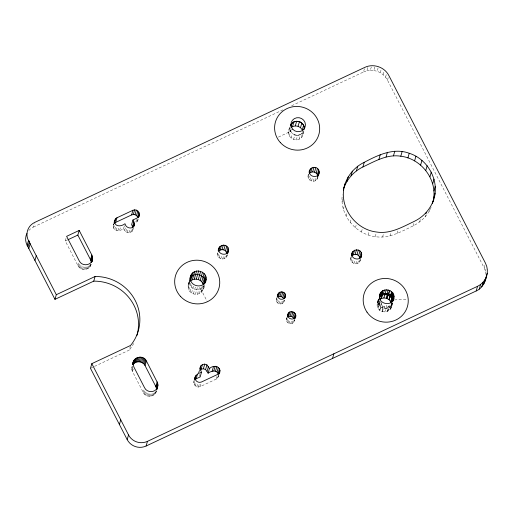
<?xml version="1.0" encoding="UTF-8"?>
<svg xmlns="http://www.w3.org/2000/svg" width="513" height="513" viewBox="0 0 513 513"><rect width="100%" height="100%" fill="white"/><g stroke="black" fill="none" stroke-linecap="round" stroke-linejoin="round"><path stroke-width="0.38" stroke-dasharray="2.56 1.92" d="M431.125 207.053C427.9 215.428 421.038 221.943 413.112 225.919C401.275 231.543 388.899 238.911 375.227 236.666C355.458 234.184 339.491 214.844 342.306 194.837M378.652 299.162C376.92 307.024 389.636 310.589 392.381 303.08M124.409 225.714L123.639 228.368C119.433 232.645 110.782 230.337 113.771 223.572M123.639 228.368C124.415 233.825 133.252 234.204 133.104 228.24M136.58 219.423L135.618 222.745L137.016 221.706L137.856 220.269L138.074 218.628M227.342 254.647C226.425 262.515 214.145 258.372 218.031 251.492M226.964 255.974L227.118 254.769M194.292 379.953C192.106 383.705 196.12 388.572 200.166 386.629L216.146 379.126L217.544 378.087L218.378 376.657L218.596 375.009M303.85 131.29C303.202 145.621 282.83 139.728 289.858 127.295M290.14 126.756L289.928 128.34L289.883 127.756M302.696 135.278L303.433 131.277M276.866 297.662C273.269 303.504 284.196 307.011 284.221 300.086M318.022 176.882C317.105 184.751 304.825 180.614 308.711 173.727M287.017 317.367C283.413 323.209 294.34 326.717 294.366 319.791M317.643 178.21L317.797 177.011M360.504 259.386C359.587 267.254 347.307 263.118 351.187 256.231M360.12 260.713L360.28 259.514M392.503 302.882C392.516 316.733 371.598 313.385 378.447 299.265M387.341 311.391L388.309 308.024C383.166 310.545 376.51 305.113 378.408 299.56L378.094 301.933L378.774 304.344L377.799 307.71M391.272 307.3L392.009 303.286M156.401 391.188C155.106 397.319 145.795 398.03 143.255 392.451L132.476 371.515L131.77 369.232L131.905 366.872M188.008 286.113L189.541 280.181C187.117 289.229 201.865 293.532 204.668 284.574C204.469 290.255 199.397 296.065 193.401 293.885C187.123 291.903 187.091 284.164 189.977 279.303M203.328 289.223L204.289 285.286M380.171 299.765L377.882 308.012M382.403 311.654L383.378 308.287C385.943 309.102 388.957 308.294 390.816 306.338L392.009 302.208M28.805 230.536A14.127 13.62 16.1 0 1 33.371 227.067L34.333 223.745M91.09 264.362C89.801 270.492 80.49 271.197 77.944 265.619L65.266 240.995L66.03 238.333M77.944 265.619L78.906 262.297M78.592 266.645L79.553 263.323M79.412 267.549L80.368 264.227M80.374 268.305L81.33 264.984M81.458 268.889L82.413 265.567M82.619 269.28L83.773 265.298M83.837 269.472L84.985 265.49M85.062 269.46L86.216 265.478M86.267 269.242L87.415 265.259M87.409 268.825L88.364 265.503M88.448 268.216L89.409 264.894M89.365 267.44L90.134 264.785M90.128 266.523L90.891 263.862M90.705 265.484L91.09 264.157M113.168 226.547L113.937 223.886M113.636 228.208L114.79 224.226M114.739 229.587L115.887 225.605M116.233 230.427L117.195 227.105M117.932 230.67L119.087 226.682M119.644 230.247L120.606 226.926M124.646 230.324L125.602 227.002M125.743 231.696L126.705 228.381M127.243 232.543L128.199 229.221M128.943 232.78L130.09 228.798M130.655 232.357L131.61 229.035M132.053 231.325L133.008 228.003M132.886 229.888L133.271 228.561M137.016 221.706L137.978 218.384M137.856 220.269L138.241 218.942M90.474 368.308L129.25 350.09L130.405 346.108M131.732 368.045L132.309 366.051M131.77 369.232L132.726 365.91M132.021 370.405L132.784 367.744M132.476 371.515L133.431 368.199M143.255 392.451L144.211 389.13M143.897 393.477L144.858 390.156M144.717 394.375L145.673 391.06M145.679 395.132L146.641 391.81M146.763 395.715L147.718 392.394M147.93 396.113L149.078 392.124M149.142 396.305L150.29 392.323M150.367 396.293L151.521 392.304M151.572 396.074L152.528 392.753M152.714 395.651L153.669 392.33M153.759 395.048L154.714 391.727M154.669 394.273L155.439 391.618M155.433 393.349L156.01 391.361M156.016 392.317L156.587 390.322M188.393 284.164L189.861 280.399M188.162 288.101L190.547 279.848M188.842 289.992L191.221 281.74M189.996 291.66L192.375 283.407M191.548 292.987L193.933 284.734M193.401 293.885L195.78 285.632M195.415 294.295L197.8 286.042M197.46 294.186L199.846 285.933M199.403 293.571L201.782 285.318M201.096 292.481L203.481 284.228M202.436 290.999L203.776 286.35M217.409 254.621L217.987 252.633M217.922 256.455L218.884 253.133M219.128 257.962L220.09 254.64M220.77 258.885L221.917 254.897M222.636 259.148L223.783 255.16M224.508 258.68L225.47 255.359M226.041 257.545L226.81 254.89M193.696 382.929L194.267 380.935M194.164 384.596L195.12 381.274M200.134 376.933L198.659 372.771L199.429 370.117M195.261 385.968L196.216 382.647M196.755 386.808L197.717 383.493M198.46 387.052L199.416 383.73M200.166 386.629L201.128 383.307M216.146 379.126L217.102 375.805M217.544 378.087L218.307 375.433M218.378 376.657L218.762 375.33M288.55 133.277L289.89 128.628M289.306 135.99L291.692 127.737M291.095 138.221L292.436 133.572M293.519 139.587L294.86 134.938L292.711 133.726L294.86 134.938L297.284 135.285M296.283 139.985L297.63 135.336L300.406 134.643L302.394 133.168M299.066 139.292L300.406 134.643L302.676 132.963L303.638 131.309M301.33 137.612L302.676 132.963M308.089 176.863L309.05 173.541M308.602 178.691L309.563 175.369M309.807 180.198L310.769 176.876M276.295 300.451L277.058 297.796M311.449 181.121L312.404 177.799M276.706 301.933L277.668 298.611M277.687 303.157L278.835 299.169M313.315 181.384L314.463 177.402M279.014 303.901L280.162 299.919M315.187 180.916L316.149 177.601M280.521 304.119L281.675 300.131M316.72 179.781L317.297 177.793M282.041 303.741L283.003 300.419M283.285 302.817L284.055 300.163M284.029 301.548L284.414 300.22M286.44 320.157L287.203 317.496M286.857 321.638L287.812 318.316M287.831 322.857L288.787 319.535M289.159 323.607L290.121 320.285M290.666 323.818L291.82 319.836M291.647 105.761L363.467 72.025L364.429 68.704M292.186 323.446L293.147 320.125M293.43 322.523L294.199 319.868M294.173 321.247L294.751 319.259M363.467 72.025L366.853 70.832L367.815 67.511M366.853 70.832L370.322 70.339L371.284 67.017M370.322 70.339L373.778 70.505L374.926 66.517M486.01 274.5L485.426 271.127L484.125 267.818L387.495 80.163C385.295 76.027 381.544 72.852 377.126 71.301L378.087 67.979M342.081 201.955L342.851 199.294M380.268 72.699L381.23 69.377M343.319 209.118L344.274 205.796M383.108 74.661L384.07 71.345M385.552 77.162L386.513 73.84M346.076 216.14L346.839 213.485M387.495 80.163L388.456 76.841M350.212 222.514L351.174 219.192M355.4 227.823L356.362 224.502M350.571 259.36L351.334 256.705M351.084 261.194L352.04 257.872M352.29 262.701L353.245 259.379M361.441 231.998L362.588 228.016M353.925 263.624L355.079 259.636M355.791 263.887L356.753 260.566M357.67 263.419L358.818 259.437M359.203 262.284L359.966 259.629M368.116 234.967L369.078 231.645M375.227 236.666L376.382 232.684M382.576 237.019L383.532 233.704M389.944 235.967L391.098 231.979M397.133 233.428L398.094 230.106M377.433 302.926L378.408 299.56M377.126 305.299L379.287 297.803M378.466 303.741L379.466 300.285M378.068 308.242L379.043 304.876L380.563 306.812L379.594 310.179M379.312 305.408L380.306 301.952M379.671 310.243L381.961 301.971L380.563 306.812M379.812 310.327L380.787 306.96L382.781 308.082L381.807 311.449M382.14 307.858L383.339 303.709M382.095 311.609L383.435 306.96M383.942 308.48L385.135 304.331M384.859 312.007L387.232 303.792M387.693 308.307L388.687 304.85M387.642 311.314L388.982 306.665M387.873 311.141L388.848 307.774L390.816 306.338M389.393 307.524L390.188 304.76M413.112 225.919L414.068 222.604M389.842 309.705L391.252 304.985M389.989 309.499L392.541 302.805M391.868 304.825L392.265 303.446M391.111 307.576L392.471 303.093M419.608 222.033L420.564 218.711M424.982 217.102L425.559 215.114M429.169 211.33L429.747 209.342M484.125 267.818L484.894 265.163M485.426 271.127L486.003 269.133M198.659 372.771L199.384 370.655M379.498 303.728L380.223 301.83M380.165 301.759L379.094 304.748M288.902 130.616L290.262 128.282M286.632 318.695L287.376 317.425M113.386 224.899L113.944 223.944M308.326 175.061L309.243 173.484M350.809 257.558L351.418 256.513M377.472 302.632L378.902 300.227M302.843 132.675L303.209 132.271M189.284 282.394L190.624 280.906M33.371 227.067L282.939 109.846M278.379 137.099L290.653 131.341L292.23 133.316L290.653 131.341L289.973 128.93L290.653 131.341M65.266 240.995L67.363 240.007M300.406 134.643L297.97 135.246M394.452 299.913L407.425 299.31M294.86 134.938L297.63 135.336M373.778 70.505L377.126 71.301M200.743 288.922L207.348 301.747M390.938 302.202L391.624 304.632M302.279 129.898L303.048 132.604M203.558 285.286L203.712 287.274M133.681 343.479A43.701 42.137 16.1 0 1 129.25 350.09"/><path stroke-width="0.77" d="M432.459 203.392C439.352 182.16 422.475 158.741 400.794 156.221C387.123 153.977 374.746 161.345 362.915 166.962C354.156 171.22 347.192 178.774 343.915 187.97C346.365 176.863 353.976 167.212 364.256 162.313C377.857 155.106 393.67 147.475 409.246 153.272C428.714 159.389 440.577 182.352 433.062 201.596M487.241 273.198L487.35 269.851L486.766 266.478L485.465 263.169L388.841 75.514C384.564 67.017 373.368 63.272 364.814 67.376L34.717 222.418A14.127 13.62 16.1 0 0 28.478 240.642L27.138 245.291L54.968 299.348L93.744 281.137L95.091 276.488A43.701 42.137 16.1 0 1 135.201 300.464A43.701 42.137 16.1 0 1 130.597 345.441L91.821 363.659L90.474 368.308L127.186 439.603A14.127 13.62 16.1 0 0 146.109 446.009L476.205 290.961C483.265 287.902 486.016 280.233 487.241 273.198L486.093 277.18M393.869 298.258C395.901 289.441 381.242 286.318 379.614 295.264C377.581 304.074 392.24 307.197 393.869 298.258L393.073 301.022M379.293 298.88L381.268 292.019L379.876 296.86L381.3 295.674L382.698 290.833L382.448 294.039L381.101 298.617L379.889 299.509M114.13 223.226C114.668 221.199 114.707 218.75 116.964 217.775L132.938 210.272C136.984 208.336 141.004 213.196 138.818 216.954M133.848 226.566L134.444 223.591L132.97 219.968L136.965 218.096L138.363 217.057L139.196 215.62M218.987 248.17C216.678 255.102 228.945 256.859 228.541 249.523C227.862 242.867 217.833 244.374 218.224 250.831M219.147 373.996C222.668 367.116 214.133 363.871 209.464 368.533L208.124 373.182C211.08 370.752 217.377 369.475 218.442 374.452M285.561 295.437C285.927 300.406 277.866 300.701 277.636 295.802C277.276 290.833 285.324 290.538 285.561 295.437L284.798 298.091M309.666 170.412C307.358 177.344 319.618 179.095 319.221 171.759C318.714 165.526 309.082 166.257 309.089 172.4M294.943 318.592C299.066 312.725 288.466 308.172 287.588 315.373M352.149 252.909C349.834 259.841 362.101 261.598 361.697 254.262C361.197 248.029 351.559 248.76 351.572 254.903M194.651 379.607C194.703 375.625 197.806 373.272 201.481 372.284L199.999 368.122L200.724 366.006L202.455 364.544L204.719 364.127L206.919 364.878L209.464 368.533M287.973 314.046C286.337 318.701 293.975 321.273 295.514 316.598M382.698 290.833L382.076 295.251L379.876 296.86M392.964 299.983C392.952 292.564 380.152 290.621 379.338 298.419M92.436 259.713L92.571 257.346L91.865 255.064L79.188 230.433L66.607 236.346L79.291 260.97C81.83 266.548 91.141 265.843 92.436 259.713L91.859 261.701M132.687 364.724C132.309 357.292 143.101 354.117 146.397 360.96L157.626 383.006L157.914 385.366L156.972 389.2M392.592 301.266L391.906 298.835L390.938 302.202L389.155 299.752L390.489 295.11L392.778 292.949L391.829 298.553L392.592 301.266L393.99 296.424M189.977 279.303C190.374 265.439 211.343 270.749 205.085 283.131M391.938 296.918L392.778 292.949L390.81 295.488M343.383 190.259L343.742 188.733M345.262 183.321C337.458 204.886 354.226 229.458 376.574 232.017C390.239 234.261 402.622 226.893 414.453 221.27C423.212 217.018 430.176 209.464 433.44 200.262M485.144 281.079L485.901 277.847M28.048 246.606L29.388 241.956L28.478 240.642L56.315 294.699L54.968 299.348M28.799 248.523L30.139 243.874L28.882 240.668M34.929 260.424L36.269 255.775M92.571 257.346L91.231 261.996L90.525 259.713L77.841 235.082L79.188 230.433M90.525 259.713L91.865 255.064M90.981 260.828L92.321 256.179M91.461 262.521L92.609 258.539M91.667 262.162L92.051 260.835M114.155 222.244L114.732 220.25M114.418 222.802L115.566 218.814M114.688 223.117L115.617 222.424L116.964 217.775M115.617 222.424L131.597 214.921L132.938 210.272M131.597 214.921L133.309 214.505L134.65 209.849M132.97 219.968L131.629 224.617L132.95 227.689M138.94 212.305L137.599 216.954L136.509 215.582L135.009 214.742L136.349 210.093M132.636 226.573L133.976 221.924M136.509 215.582L137.85 210.933M133.489 226.913L134.444 223.591M138.459 217.3L139.414 213.979M132.675 364.211L133.252 362.216M132.675 364.416L133.637 361.094M134.214 360.062L132.873 364.711C135.682 360.382 142.864 360.998 145.051 365.609L155.83 386.539L156.536 388.828L157.876 384.179M133.63 363.788L134.977 359.138M134.547 363.012L135.894 358.363M135.592 362.409L136.933 357.76M136.734 361.986L138.074 357.337M119.394 424.469L120.735 419.82M137.933 361.768L139.279 357.119M139.164 361.755L140.504 357.106M140.376 361.947L141.723 357.298M141.543 362.345L142.883 357.696M142.627 362.928L143.967 358.279M143.589 363.679L144.929 359.029M144.409 364.583L145.75 359.934M145.051 365.609L146.397 360.96M127.186 439.603L128.532 434.953L91.821 363.659M155.83 386.539L157.17 381.89M156.285 387.655L157.626 383.006M156.766 389.354L157.914 385.366M156.972 388.995L157.741 386.539M190.15 278.078L190.772 275.911M190.054 279.732L191.67 274.141M193.01 272.653L190.624 280.906C194.69 277.334 201.942 279.386 203.334 284.657M192.324 279.822L194.703 271.569M146.109 446.009L147.449 441.36L477.545 286.312C481.669 284.311 484.945 280.758 486.484 276.43M194.26 279.2L196.639 270.947M196.306 279.091L198.691 270.838M198.326 279.502L200.705 271.249M200.173 280.399L202.552 272.147M201.724 281.727L204.11 273.474M202.885 283.394L205.264 275.141M203.751 284.625L205.944 277.033M206.091 279.021L205.053 282.625C205.835 274.436 193.048 271.236 190.034 278.925M218.756 250.581L219.91 246.599M218.564 251.248L220.096 250.113L221.436 245.464M220.096 250.113L221.975 249.645L223.315 244.996M227.028 253.563L225.483 250.831L223.841 249.914L225.181 245.265M225.483 250.831L226.823 246.182M226.682 252.338L228.022 247.689M227.387 253.505L228.541 249.523M227.727 253.319L228.304 251.325M194.677 378.626L195.254 376.632M194.94 379.184L196.088 375.195M195.209 379.498L196.139 378.812L197.486 374.163M199.769 369.328L200.724 366.006M199.961 370.168L201.109 369.193L202.455 364.544M201.481 372.284L200.134 376.933L196.139 378.812M201.109 369.193L203.379 368.783L204.719 364.127M208.124 373.182L205.578 369.527L206.919 364.878M207.117 371.226L208.458 366.577M212.119 371.303L213.459 366.654M213.831 370.88L215.171 366.231M215.531 371.123L216.877 366.474M217.031 371.963L218.371 367.314M218.128 373.342L219.468 368.693M218.98 373.682L219.936 370.36M290.833 126.288L291.602 123.633L293.872 121.947L296.347 121.337M291.397 127.436L292.525 126.596L293.872 121.947L296.649 121.26L299.419 121.652L301.118 122.479M292.525 126.596L295.308 125.909L296.649 121.26M302.555 123.71L303.619 125.249L302.279 129.898L300.503 127.666L298.079 126.301L299.419 121.652L296.95 121.305M300.503 127.666L301.843 123.017M303.811 129.949L304.389 127.955M309.435 172.823L310.589 168.835M309.756 173.105L310.775 172.349L312.116 167.7M310.775 172.349L312.654 171.887L313.994 167.238M277.251 296.334L277.828 294.34M277.418 297.053L278.572 293.07M279.809 292.147L278.469 296.796L281.502 296.636L283.804 298.604L285.145 293.955M317.874 176.408L317.355 174.58L316.155 173.073L314.52 172.15L315.861 167.501M279.989 296.424L281.329 291.775M316.155 173.073L317.502 168.424M281.502 296.636L282.843 291.987M317.355 174.58L318.701 169.931M317.682 176.459L318.06 175.132M282.83 297.38L284.17 292.731M318.066 175.747L319.221 171.759M318.599 174.888L318.983 173.561M287.569 316.758L288.716 312.776M289.954 311.853L288.614 316.502L291.647 316.341L293.949 318.304L295.289 313.655M290.134 316.123L291.48 311.474M291.647 316.341L292.987 311.692M292.974 317.085L294.315 312.436M294.751 318.458L295.706 315.142M346.852 181.557L348.192 176.908M351.046 175.786L352.386 171.137M356.42 170.855L357.76 166.206M362.915 166.962L364.256 162.313M378.889 159.46L380.229 154.811M351.726 255.987L353.066 251.338M352.239 255.609L353.258 254.852L354.598 250.203M353.258 254.852L355.137 254.384L356.477 249.735M360.184 258.302L358.638 255.57L357.003 254.653L358.343 250.004M386.077 156.92L387.418 152.271M358.638 255.57L359.979 250.921M359.837 257.077L361.178 252.428M360.742 257.584L361.697 254.262M361.081 257.391L361.466 256.064M332.527 358.446L333.867 353.797M393.452 155.862L394.792 151.213M400.794 156.221L402.134 151.572M407.906 157.921L409.246 153.272M414.587 160.89L415.928 156.241M379.421 296.296L380.223 293.532M380.87 298.784L381.845 295.417L380.248 295.584L381.871 295.283M381.403 298.54L382.377 295.174L382.999 294.885M383.198 294.199L384.397 290.05M420.615 165.064L421.962 160.415M381.101 298.617L383.884 297.931L386.257 289.723M386.949 294.026L388.149 289.877M386.347 298.277L387.315 294.911L386.751 294.712M389.155 299.752L386.648 298.322L387.988 293.673L389.944 290.499L388.745 294.648M386.937 298.483L387.911 295.116L388.546 295.334L389.906 296.238L388.931 299.605M425.809 170.374L427.156 165.725M389.078 299.688L390.419 295.039M391.579 297.098L392.778 292.949M390.682 301.702L391.656 298.335L391.381 297.79M390.855 301.92L392.201 297.271M392.221 299.451L393.618 294.616M429.945 176.748L431.286 172.099M432.709 183.769L434.049 179.12M425.937 213.78L426.322 212.453M433.94 190.939L435.28 186.29M433.722 198.05L435.062 193.401M476.205 290.961L477.545 286.312M479.257 289.133L480.604 284.484M481.79 286.812L483.131 282.163M483.759 284.099L485.106 279.45M391.522 291.544L390.707 295.623M290.512 125.416L291.455 123.883M205.713 280.97C203.135 289.217 189.611 286.421 190.394 277.86M157.356 387.661C155.183 392.92 146.955 392.875 144.595 387.802L133.816 366.866L133.072 363.396M290.544 125.441L291.602 123.633M134.233 225.239C132.463 229.92 125.781 228.189 124.98 223.719C121.87 226.451 115.181 227.259 114.514 221.898M219.724 372.008L218.884 373.438L217.486 374.477L201.513 381.98C198.768 383.262 195.28 381.319 195.036 378.28M379.319 297.085L379.928 296.039M291.846 123.447L293.872 121.947M68.062 239.68L77.841 235.082M56.315 294.699L95.091 276.488M381.3 295.674L381.845 295.417M383.615 294.783L386.116 294.667M384.853 294.565L387.623 294.956L390.964 297.322M383.884 297.931L386.648 298.322M295.308 125.909L298.079 126.301M312.654 171.887L314.52 172.15M133.309 214.505L135.009 214.742M355.137 254.384L357.003 254.653M221.975 249.645L223.841 249.914M203.379 368.783L205.578 369.527M299.419 121.652L301.561 122.857M302.054 123.28L303.619 125.249L304.247 126.993M391.656 298.335L391.688 298.188M303.619 125.249L304.299 127.628M147.449 441.36A14.127 13.62 16.1 0 1 128.532 434.953M93.744 281.137A43.701 42.137 16.1 0 1 136.965 335.399M27.138 245.291A14.127 13.62 16.1 0 1 26.868 233.53M180.39 296.277A22.598 21.79 16.1 0 0 218.609 289.294A22.598 21.79 16.1 0 0 192.612 260.566A22.598 21.79 16.1 0 0 180.39 296.277M366.994 312.128A22.598 21.79 16.1 0 0 405.943 310.327A22.598 21.79 16.1 0 0 384.205 278.488A22.598 21.79 16.1 0 0 366.994 312.128M280.322 142.524A22.598 21.79 16.1 0 0 318.541 135.541A22.598 21.79 16.1 0 0 292.545 106.813A22.598 21.79 16.1 0 0 280.322 142.524M292.756 129.276A7.285 7.022 16.1 0 0 305.075 127.025A7.285 7.022 16.1 0 0 296.7 117.766A7.285 7.022 16.1 0 0 292.756 129.276"/></g></svg>
